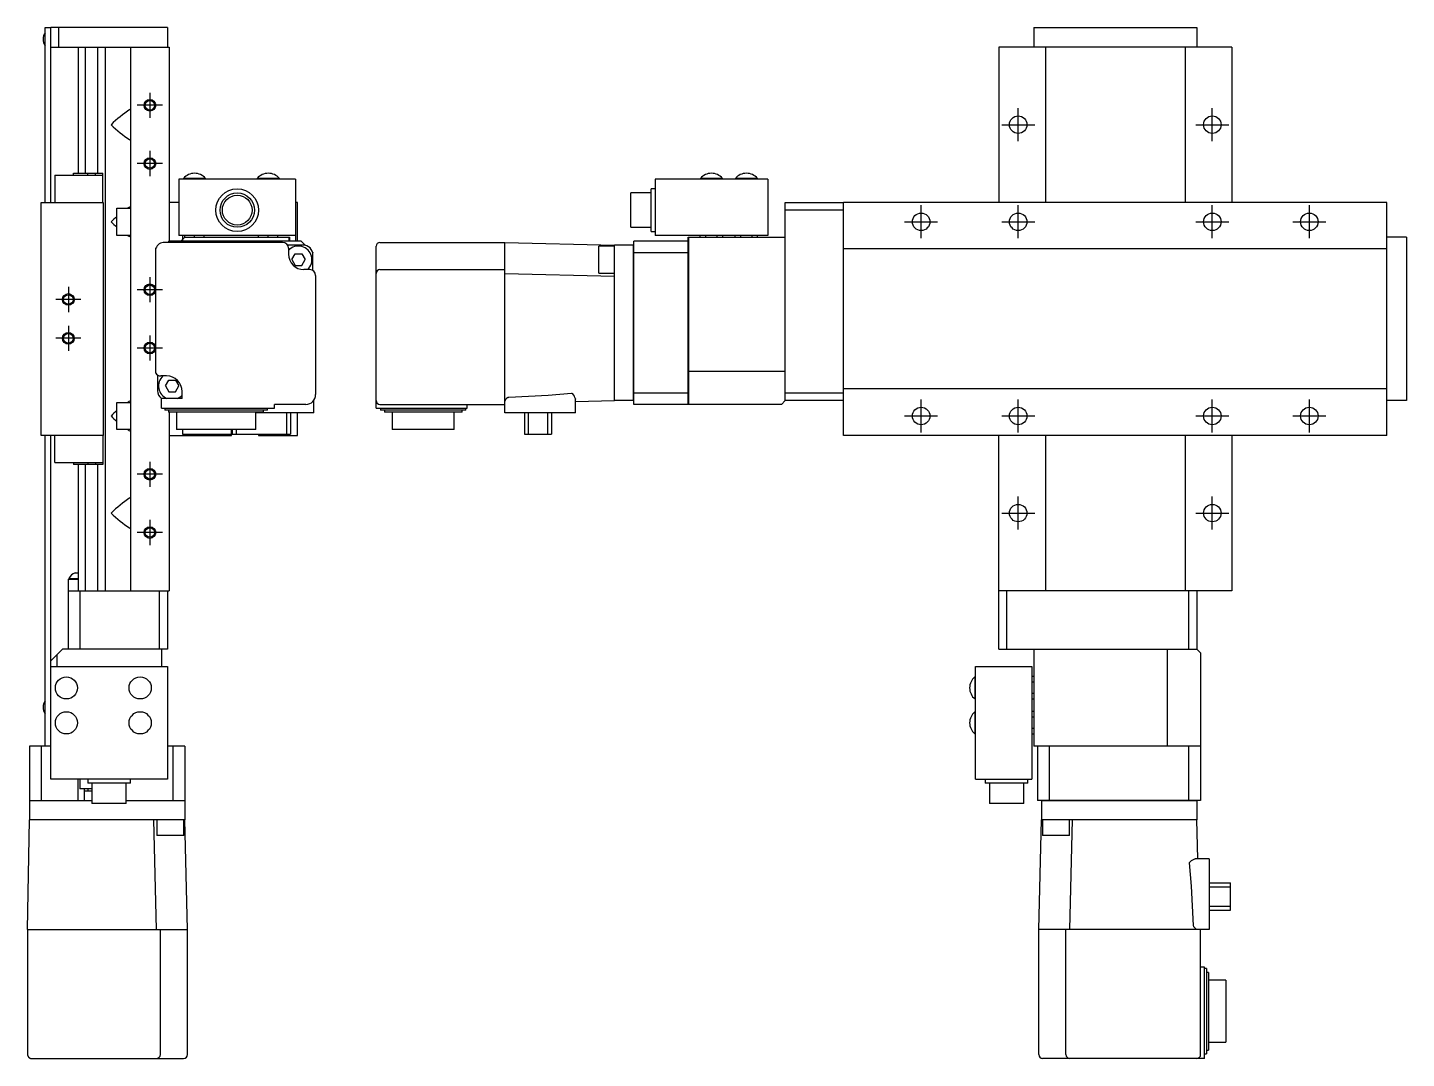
# Model space of a CAD drawing. Extents: x 0 to 723, y -8 to 457.
# Drawn here: x 368.2 to 723.3, y 100.3 to 365.7 of the extents above; entities that cross this region are included whole.
import ezdxf

# ---------------------------------------------------------------- set-up
doc = ezdxf.new("R2010")
doc.units = 0
doc.header["$LTSCALE"] = 0.5
doc.linetypes.add('CENTER', pattern=[50.8, 31.75, -6.35, 6.35, -6.35])
for name, color, linetype in [('MSM_CENTER', 1, 'CENTER'), ('MSM_CONTINUOUS', 7, 'CONTINUOUS'), ('MSM_NARROW', 5, 'CONTINUOUS')]:
    doc.layers.add(name, color=color, linetype=linetype)

msp = doc.modelspace()

# ---------------------------------------------------------------- linework, layer by layer
at = {"layer": 'MSM_CENTER'}
for p, q in [((399.68, 348.95), (399.68, 342.49)), ((402.91, 345.72), (396.45, 345.72)), ((623.34, 336.47), (623.34, 344.97)), ((673.34, 336.47), (673.34, 344.97)), ((619.09, 340.72), (627.59, 340.72)), ((669.09, 340.72), (677.59, 340.72)), ((399.68, 333.95), (399.68, 327.49)), ((402.91, 330.72), (396.45, 330.72)), ((598.34, 311.47), (598.34, 319.97)), ((623.34, 311.47), (623.34, 319.97)), ((673.34, 311.47), (673.34, 319.97)), ((698.34, 311.47), (698.34, 319.97)), ((594.09, 315.72), (602.59, 315.72)), ((619.09, 315.72), (627.59, 315.72)), ((669.09, 315.72), (677.59, 315.72)), ((694.09, 315.72), (702.59, 315.72)), ((378.68, 298.95), (378.68, 292.49)), ((399.68, 301.45), (399.68, 294.99)), ((381.91, 295.72), (375.45, 295.72)), ((402.91, 298.22), (396.45, 298.22)), ((378.68, 288.95), (378.68, 282.49)), ((381.91, 285.72), (375.45, 285.72)), ((399.68, 286.45), (399.68, 279.99)), ((402.91, 283.22), (396.45, 283.22)), ((598.34, 261.47), (598.34, 269.97)), ((623.34, 261.47), (623.34, 269.97)), ((673.34, 261.47), (673.34, 269.97)), ((698.34, 261.47), (698.34, 269.97)), ((594.09, 265.72), (602.59, 265.72)), ((619.09, 265.72), (627.59, 265.72)), ((669.09, 265.72), (677.59, 265.72)), ((694.09, 265.72), (702.59, 265.72)), ((399.68, 253.95), (399.68, 247.49)), ((402.91, 250.72), (396.45, 250.72)), ((623.34, 236.47), (623.34, 244.97)), ((673.34, 236.47), (673.34, 244.97)), ((399.68, 238.95), (399.68, 232.49)), ((619.09, 240.72), (627.59, 240.72)), ((669.09, 240.72), (677.59, 240.72)), ((402.91, 235.72), (396.45, 235.72))]:
    msp.add_line(p, q, dxfattribs=at)
at = {"layer": 'MSM_CONTINUOUS'}
for p, q in [((372.68, 320.72), (372.68, 365.72)), ((372.68, 365.72), (374.08, 365.72)), ((374.18, 365.62), (374.08, 365.72)), ((404.18, 365.72), (374.18, 365.72)), ((374.18, 320.72), (374.18, 365.72)), ((376.18, 365.72), (376.18, 360.72)), ((404.18, 365.72), (404.18, 360.72)), ((627.34, 365.72), (627.34, 360.72)), ((627.34, 365.72), (669.34, 365.72)), ((669.34, 365.72), (669.34, 360.72)), ((374.18, 360.72), (404.68, 360.72)), ((381.18, 360.72), (381.18, 328.22)), ((383.14, 328.22), (383.14, 360.72)), ((386.22, 360.72), (386.22, 328.22)), ((388.18, 360.72), (388.18, 220.72)), ((394.68, 360.72), (394.68, 220.72)), ((404.68, 360.72), (404.68, 310.72)), ((618.34, 360.72), (618.34, 320.72)), ((678.34, 360.72), (618.34, 360.72)), ((630.34, 360.72), (630.34, 320.72)), ((666.34, 360.72), (666.34, 320.72)), ((678.34, 360.72), (678.34, 320.72)), ((394.68, 344.46), (394.55, 344.62)), ((394.68, 336.98), (394.55, 336.82)), ((375.18, 327.72), (387.58, 327.72)), ((375.18, 327.72), (375.18, 320.72)), ((379.98, 328.22), (387.58, 328.22)), ((379.98, 327.72), (379.98, 328.22)), ((383.66, 327.72), (383.66, 328.22)), ((385.71, 327.72), (385.71, 328.22)), ((387.58, 320.72), (387.58, 328.22)), ((414.03, 326.88), (408.33, 326.88)), ((408.33, 326.88), (408.33, 326.72)), ((414.03, 326.72), (414.03, 326.88)), ((433.03, 326.88), (427.33, 326.88)), ((427.33, 326.88), (427.33, 326.72)), ((433.03, 326.72), (433.03, 326.88)), ((547.19, 326.88), (541.49, 326.88)), ((541.49, 326.88), (541.49, 326.72)), ((547.19, 326.72), (547.19, 326.88)), ((556.19, 326.88), (550.49, 326.88)), ((550.49, 326.88), (550.49, 326.72)), ((556.19, 326.72), (556.19, 326.88)), ((407.18, 326.72), (407.18, 312.22)), ((437.18, 326.72), (407.18, 326.72)), ((437.18, 326.72), (437.18, 310.72)), ((529.84, 324.22), (528.84, 324.22)), ((528.84, 313.22), (528.84, 324.22)), ((529.84, 326.72), (529.84, 312.22)), ((558.84, 326.72), (529.84, 326.72)), ((558.84, 326.72), (558.84, 312.22)), ((371.68, 320.72), (387.68, 320.72)), ((371.68, 260.72), (371.68, 320.72)), ((387.68, 320.72), (387.68, 260.72)), ((407.18, 320.72), (404.68, 320.72)), ((437.68, 320.72), (437.18, 320.72)), ((437.68, 310.72), (437.68, 320.72)), ((528.84, 323.15), (523.54, 323.15)), ((523.54, 314.3), (523.54, 323.15)), ((563.34, 320.72), (578.24, 320.72)), ((563.34, 269.72), (563.34, 320.72)), ((578.34, 320.62), (578.24, 320.72)), ((718.34, 320.72), (578.34, 320.72)), ((578.34, 260.72), (578.34, 320.72)), ((718.34, 260.72), (718.34, 320.72)), ((391.18, 319.22), (394.68, 319.22)), ((391.18, 312.22), (391.18, 319.22)), ((394.68, 319.46), (394.55, 319.62)), ((578.34, 318.72), (563.34, 318.72)), ((523.54, 314.3), (528.84, 314.3)), ((528.84, 313.22), (529.84, 313.22)), ((394.68, 312.22), (391.18, 312.22)), ((394.68, 311.98), (394.55, 311.82)), ((433.88, 310.42), (403.48, 310.42)), ((404.38, 310.42), (404.68, 310.72)), ((438.68, 310.72), (404.68, 310.72)), ((437.18, 312.22), (407.18, 312.22)), ((408.68, 311.72), (407.68, 310.72)), ((408.18, 310.72), (408.18, 312.22)), ((408.68, 311.72), (408.68, 312.22)), ((408.68, 311.72), (435.68, 311.72)), ((411.18, 311.72), (411.18, 312.22)), ((413.68, 311.72), (413.68, 312.22)), ((414.18, 310.72), (414.18, 310.42)), ((422.18, 310.42), (422.18, 310.72)), ((427.68, 311.72), (427.68, 312.22)), ((430.18, 311.72), (430.18, 312.22)), ((432.68, 311.72), (432.68, 312.22)), ((439.18, 309.72), (435.15, 309.72)), ((435.58, 310.72), (435.58, 311.72)), ((435.68, 311.72), (435.68, 310.72)), ((439.74, 309.66), (438.68, 310.72)), ((457.94, 267.72), (457.94, 309.42)), ((458.94, 310.42), (491.14, 310.42)), ((491.14, 310.42), (519.34, 309.72)), ((491.14, 266.52), (491.14, 310.42)), ((515.34, 302.48), (515.34, 309.48)), ((519.34, 309.48), (515.34, 309.48)), ((524.24, 309.72), (519.34, 309.72)), ((519.34, 269.72), (519.34, 309.72)), ((524.24, 309.72), (524.34, 309.62)), ((524.24, 269.72), (524.24, 309.72)), ((538.34, 310.72), (524.34, 310.72)), ((524.34, 268.72), (524.34, 310.72)), ((558.84, 312.22), (529.84, 312.22)), ((538.34, 311.72), (563.34, 311.72)), ((538.34, 268.72), (538.34, 311.72)), ((538.44, 311.72), (538.44, 268.72)), ((541.46, 311.72), (541.46, 312.22)), ((542.9, 311.72), (542.9, 312.22)), ((545.79, 311.72), (545.79, 312.22)), ((547.23, 311.72), (547.23, 312.22)), ((550.46, 311.72), (550.46, 312.22)), ((551.9, 311.72), (551.9, 312.22)), ((554.79, 311.72), (554.79, 312.22)), ((556.23, 311.72), (556.23, 312.22)), ((723.34, 311.72), (718.34, 311.72)), ((723.34, 311.72), (723.34, 269.72)), ((401.18, 276.77), (401.18, 308.9)), ((435.38, 308.92), (435.38, 307.42)), ((436.21, 305.98), (437.08, 307.48)), ((436.21, 305.98), (437.08, 304.48)), ((437.08, 307.48), (438.81, 307.48)), ((438.81, 307.48), (439.68, 305.98)), ((438.81, 304.48), (439.68, 305.98)), ((441.62, 307.79), (441.68, 307.72)), ((441.68, 303.19), (441.68, 307.22)), ((538.34, 307.72), (524.34, 307.72)), ((718.34, 308.72), (578.34, 308.72)), ((437.08, 304.48), (438.81, 304.48)), ((440.88, 303.42), (439.38, 303.42)), ((442.38, 301.92), (442.38, 271.22)), ((458.94, 303.42), (491.14, 303.42)), ((491.14, 302.42), (519.34, 301.72)), ((515.34, 302.48), (519.34, 302.48)), ((538.34, 277.26), (538.44, 277.22)), ((538.44, 277.22), (563.34, 277.22)), ((401.68, 276.25), (401.68, 272.22)), ((403.98, 276.02), (402.48, 276.02)), ((403.68, 273.46), (404.55, 274.96)), ((404.55, 274.96), (406.28, 274.96)), ((406.28, 274.96), (407.15, 273.46)), ((401.68, 271.72), (401.74, 271.66)), ((402.68, 267.72), (402.68, 270.22)), ((407.98, 270.22), (402.68, 270.22)), ((403.68, 273.46), (404.55, 271.96)), ((404.55, 271.96), (406.28, 271.96)), ((406.28, 271.96), (407.15, 273.46)), ((407.98, 270.22), (407.98, 272.02)), ((491.85, 270.47), (491.94, 270.51)), ((491.94, 270.51), (492.05, 270.54)), ((492.05, 270.54), (492.14, 270.55)), ((492.14, 270.55), (502.27, 271.1)), ((502.27, 271.1), (505.28, 271.31)), ((505.28, 271.31), (508.29, 271.58)), ((508.29, 271.58), (508.4, 271.57)), ((508.4, 271.57), (508.5, 271.52)), ((508.5, 271.52), (508.59, 271.44)), ((509.29, 270.16), (509.29, 270.06)), ((509.29, 266.52), (509.29, 270.06)), ((524.34, 271.72), (538.34, 271.72)), ((563.34, 271.72), (578.34, 271.72)), ((718.34, 272.72), (578.34, 272.72)), ((391.18, 262.22), (391.18, 269.22)), ((391.18, 269.22), (394.68, 269.22)), ((394.68, 269.46), (394.55, 269.62)), ((402.68, 267.72), (431.78, 267.72)), ((403.51, 267.72), (403.51, 267.22)), ((429.94, 267.22), (403.51, 267.22)), ((404.51, 267.22), (404.51, 266.72)), ((428.94, 266.72), (404.51, 266.72)), ((404.68, 266.72), (404.68, 220.72)), ((406.51, 266.72), (406.51, 262.22)), ((426.94, 262.22), (426.94, 266.72)), ((441.88, 266.52), (426.94, 266.52)), ((428.94, 266.72), (428.94, 267.22)), ((429.94, 267.22), (429.94, 267.72)), ((431.78, 267.72), (431.78, 268.72)), ((439.88, 268.72), (431.78, 268.72)), ((434.88, 266.52), (434.88, 261.02)), ((435.88, 266.52), (435.88, 261.02)), ((437.68, 260.72), (437.68, 266.52)), ((441.88, 266.52), (441.88, 269.72)), ((457.94, 267.72), (481.44, 267.72)), ((458.94, 268.72), (491.14, 268.72)), ((459.09, 267.72), (459.09, 267.22)), ((481.08, 267.22), (459.09, 267.22)), ((460.09, 267.22), (460.09, 266.72)), ((480.08, 266.72), (460.09, 266.72)), ((462.09, 266.72), (462.09, 262.22)), ((478.08, 262.22), (478.08, 266.72)), ((480.08, 266.72), (480.08, 267.22)), ((481.08, 267.22), (481.08, 267.72)), ((481.44, 267.72), (481.44, 268.72)), ((491.14, 269.51), (491.16, 269.62)), ((509.29, 266.52), (491.14, 266.52)), ((491.16, 269.62), (491.19, 269.73)), ((496.14, 266.52), (496.14, 261.02)), ((497.14, 266.52), (497.14, 261.02)), ((502.14, 266.52), (502.14, 261.02)), ((503.14, 266.52), (503.14, 261.02)), ((509.29, 269.47), (519.34, 269.72)), ((524.24, 269.72), (519.34, 269.72)), ((524.34, 269.82), (524.24, 269.72)), ((538.34, 268.72), (524.34, 268.72)), ((538.44, 268.72), (538.34, 268.82)), ((562.34, 268.72), (538.44, 268.72)), ((563.34, 269.72), (562.34, 268.72)), ((578.24, 269.72), (563.34, 269.72)), ((578.24, 269.72), (578.34, 269.82)), ((723.34, 269.72), (718.34, 269.72)), ((387.68, 260.72), (371.68, 260.72)), ((372.68, 180.72), (372.68, 260.72)), ((374.18, 172.22), (374.18, 260.72)), ((375.18, 253.72), (375.18, 260.72)), ((387.58, 260.72), (387.58, 253.22)), ((394.68, 262.22), (391.18, 262.22)), ((394.68, 261.98), (394.55, 261.82)), ((404.68, 260.72), (420.68, 260.72)), ((426.94, 262.22), (406.51, 262.22)), ((408.18, 260.92), (408.18, 262.22)), ((420.58, 260.92), (408.18, 260.92)), ((420.58, 262.22), (420.58, 260.92)), ((420.68, 260.72), (420.68, 262.22)), ((420.88, 262.22), (420.88, 261.02)), ((420.88, 261.02), (435.88, 261.02)), ((421.88, 262.22), (421.88, 261.02)), ((427.68, 261.02), (427.68, 260.72)), ((427.68, 260.72), (437.68, 260.72)), ((478.08, 262.22), (462.09, 262.22)), ((496.14, 261.02), (503.14, 261.02)), ((718.34, 260.72), (578.34, 260.72)), ((618.34, 205.72), (618.34, 260.72)), ((630.34, 260.72), (630.34, 220.72)), ((666.34, 260.72), (666.34, 220.72)), ((678.34, 260.72), (678.34, 220.72)), ((375.18, 253.72), (387.58, 253.72)), ((379.98, 253.72), (379.98, 253.22)), ((387.58, 253.22), (379.98, 253.22)), ((381.18, 253.22), (381.18, 220.72)), ((383.14, 220.72), (383.14, 253.22)), ((383.66, 253.72), (383.66, 253.22)), ((385.71, 253.72), (385.71, 253.22)), ((386.22, 253.22), (386.22, 220.72)), ((394.68, 244.46), (394.55, 244.62)), ((394.68, 236.98), (394.55, 236.82)), ((378.83, 223.92), (381.18, 223.92)), ((378.83, 223.92), (378.83, 223.72)), ((380.46, 225.37), (381.18, 225.37)), ((378.68, 205.72), (378.68, 223.72)), ((378.68, 223.72), (381.18, 223.72)), ((378.68, 220.72), (404.68, 220.72)), ((381.68, 220.72), (381.68, 205.72)), ((402.18, 205.72), (402.18, 220.72)), ((404.18, 220.72), (404.18, 205.72)), ((678.34, 220.72), (618.34, 220.72)), ((620.34, 220.72), (620.34, 205.72)), ((667.34, 205.72), (667.34, 220.72)), ((669.34, 220.72), (669.34, 205.72)), ((377.18, 205.72), (374.18, 202.72)), ((375.68, 204.22), (375.68, 201.22)), ((404.18, 205.72), (377.18, 205.72)), ((402.68, 205.72), (402.68, 201.22)), ((618.34, 205.72), (669.34, 205.72)), ((627.34, 205.72), (627.34, 180.72)), ((661.84, 180.82), (661.84, 205.72)), ((669.34, 205.72), (670.34, 204.72)), ((670.34, 204.72), (670.34, 180.82)), ((374.18, 201.22), (404.18, 201.22)), ((404.18, 201.22), (404.18, 172.22)), ((612.34, 201.22), (626.84, 201.22)), ((612.34, 172.22), (612.34, 201.22)), ((626.84, 201.22), (626.84, 172.22)), ((612.34, 198.57), (612.18, 198.57)), ((612.18, 198.57), (612.18, 192.87)), ((627.34, 198.61), (626.84, 198.61)), ((627.34, 197.16), (626.84, 197.16)), ((612.18, 192.87), (612.34, 192.87)), ((627.34, 194.28), (626.84, 194.28)), ((627.34, 192.83), (626.84, 192.83)), ((612.34, 189.57), (612.18, 189.57)), ((612.18, 189.57), (612.18, 183.87)), ((627.34, 189.61), (626.84, 189.61)), ((627.34, 188.16), (626.84, 188.16)), ((627.34, 185.28), (626.84, 185.28)), ((612.18, 183.87), (612.34, 183.87)), ((627.34, 183.83), (626.84, 183.83)), ((374.18, 180.72), (368.68, 180.72)), ((368.68, 180.72), (368.68, 166.72)), ((371.68, 180.72), (371.68, 166.72)), ((374.08, 180.72), (374.18, 180.82)), ((408.68, 180.72), (404.18, 180.72)), ((405.68, 166.72), (405.68, 180.72)), ((408.68, 180.72), (408.68, 166.72)), ((627.34, 180.82), (670.34, 180.82)), ((670.34, 180.72), (627.34, 180.72)), ((628.34, 180.72), (628.34, 166.72)), ((631.34, 180.72), (631.34, 166.72)), ((661.8, 180.72), (661.84, 180.82)), ((667.34, 166.72), (667.34, 180.72)), ((670.34, 180.82), (670.24, 180.72)), ((670.34, 180.72), (670.34, 166.72)), ((404.18, 172.22), (374.18, 172.22)), ((381.18, 166.72), (381.18, 172.22)), ((381.68, 172.22), (381.68, 169.72)), ((383.68, 172.22), (383.68, 171.22)), ((394.68, 171.22), (383.68, 171.22)), ((384.76, 171.22), (384.76, 165.92)), ((393.61, 165.92), (393.61, 171.22)), ((394.68, 171.22), (394.68, 172.22)), ((612.34, 172.22), (626.84, 172.22)), ((614.84, 172.22), (614.84, 171.22)), ((625.84, 171.22), (614.84, 171.22)), ((615.92, 171.22), (615.92, 165.92)), ((624.77, 165.92), (624.77, 171.22)), ((625.84, 171.22), (625.84, 172.22)), ((384.76, 169.72), (381.68, 169.72)), ((382.79, 169.72), (382.79, 166.72)), ((382.79, 169.22), (384.76, 169.22)), ((383.68, 169.72), (383.68, 169.22)), ((368.68, 166.72), (384.76, 166.72)), ((368.68, 166.62), (368.78, 166.72)), ((384.76, 166.62), (368.68, 166.62)), ((368.68, 166.62), (368.68, 161.67)), ((393.61, 165.92), (384.76, 165.92)), ((393.61, 166.72), (408.68, 166.72)), ((408.68, 166.62), (393.61, 166.62)), ((408.58, 166.72), (408.68, 166.62)), ((408.68, 166.62), (408.68, 161.72)), ((624.77, 165.92), (615.92, 165.92)), ((670.34, 166.72), (628.34, 166.72)), ((629.34, 166.62), (629.44, 166.72)), ((629.34, 166.62), (629.34, 161.72)), ((669.34, 166.62), (629.34, 166.62)), ((669.24, 166.72), (669.34, 166.62)), ((669.34, 166.62), (669.34, 161.72)), ((368.18, 133.52), (368.68, 161.72)), ((408.68, 161.72), (368.68, 161.72)), ((401.38, 133.52), (400.68, 161.72)), ((401.44, 161.72), (401.44, 157.72)), ((408.44, 157.72), (408.44, 161.72)), ((409.38, 133.52), (408.68, 161.72)), ((628.64, 133.52), (629.34, 161.72)), ((669.34, 161.72), (629.34, 161.72)), ((629.58, 161.72), (629.58, 157.72)), ((636.58, 157.72), (636.58, 161.72)), ((636.64, 133.52), (637.34, 161.72)), ((669.59, 151.67), (669.34, 161.72)), ((408.44, 157.72), (401.44, 157.72)), ((636.58, 157.72), (629.58, 157.72)), ((667.48, 150.67), (667.49, 150.78)), ((667.75, 147.66), (667.48, 150.67)), ((667.49, 150.78), (667.55, 150.88)), ((667.55, 150.88), (667.63, 150.97)), ((668.91, 151.66), (669.01, 151.67)), ((672.54, 151.67), (669.01, 151.67)), ((672.54, 151.67), (672.54, 133.52)), ((667.97, 144.64), (667.75, 147.66)), ((668.52, 134.52), (667.97, 144.64)), ((672.54, 145.52), (678.04, 145.52)), ((672.54, 144.52), (678.04, 144.52)), ((678.04, 138.52), (678.04, 145.52)), ((672.54, 139.52), (678.04, 139.52)), ((672.54, 138.52), (678.04, 138.52)), ((368.18, 133.52), (368.18, 101.32)), ((368.18, 133.52), (409.38, 133.52)), ((402.38, 101.32), (402.38, 133.52)), ((409.38, 101.32), (409.38, 133.52)), ((628.64, 101.32), (628.64, 133.52)), ((672.54, 133.52), (628.64, 133.52)), ((635.64, 101.32), (635.64, 133.52)), ((668.53, 134.43), (668.52, 134.52)), ((668.56, 134.32), (668.53, 134.43)), ((668.6, 134.22), (668.56, 134.32)), ((669.45, 133.53), (669.34, 133.57)), ((669.56, 133.52), (669.45, 133.53)), ((670.34, 101.32), (670.34, 133.52)), ((671.34, 123.82), (670.34, 123.82)), ((671.34, 100.32), (671.34, 123.82)), ((671.84, 123.46), (671.34, 123.46)), ((671.84, 123.46), (671.84, 101.47)), ((672.34, 122.46), (671.84, 122.46)), ((672.34, 122.46), (672.34, 102.47)), ((676.84, 120.46), (672.34, 120.46)), ((676.84, 120.46), (676.84, 104.47)), ((672.34, 104.47), (676.84, 104.47)), ((368.18, 101.32), (368.18, 101.27)), ((368.18, 101.27), (368.19, 101.22)), ((368.19, 101.22), (368.19, 101.17)), ((368.19, 101.17), (368.2, 101.13)), ((368.2, 101.13), (368.21, 101.08)), ((368.21, 101.08), (368.22, 101.04)), ((368.22, 101.04), (368.23, 101)), ((368.23, 101), (368.25, 100.96)), ((368.25, 100.96), (368.26, 100.93)), ((368.26, 100.93), (368.27, 100.9)), ((368.27, 100.9), (368.29, 100.87)), ((368.29, 100.87), (368.3, 100.84)), ((368.3, 100.84), (368.32, 100.81)), ((368.32, 100.81), (368.34, 100.79)), ((368.34, 100.79), (368.35, 100.76)), ((368.35, 100.76), (368.37, 100.73)), ((368.37, 100.73), (368.39, 100.71)), ((368.39, 100.71), (368.41, 100.68)), ((368.41, 100.68), (368.43, 100.66)), ((368.43, 100.66), (368.46, 100.63)), ((368.46, 100.63), (368.48, 100.61)), ((368.48, 100.61), (368.5, 100.58)), ((368.5, 100.58), (368.53, 100.56)), ((368.53, 100.56), (368.55, 100.54)), ((368.55, 100.54), (368.58, 100.52)), ((368.58, 100.52), (368.61, 100.5)), ((368.61, 100.5), (368.63, 100.48)), ((368.63, 100.48), (368.67, 100.46)), ((368.67, 100.46), (368.7, 100.44)), ((368.7, 100.44), (368.74, 100.42)), ((368.74, 100.42), (368.78, 100.41)), ((368.78, 100.41), (368.82, 100.39)), ((368.82, 100.39), (368.86, 100.38)), ((368.86, 100.38), (368.9, 100.36)), ((368.9, 100.36), (368.94, 100.35)), ((368.94, 100.35), (368.97, 100.34)), ((368.97, 100.34), (368.99, 100.34)), ((368.99, 100.34), (369.02, 100.33)), ((369.02, 100.33), (369.05, 100.33)), ((369.05, 100.33), (369.08, 100.33)), ((369.08, 100.33), (369.11, 100.32)), ((369.11, 100.32), (369.14, 100.32)), ((369.14, 100.32), (369.17, 100.32)), ((369.17, 100.32), (369.18, 100.32)), ((369.18, 100.32), (408.38, 100.32)), ((671.34, 100.32), (629.64, 100.32)), ((671.34, 101.47), (671.84, 101.47)), ((671.84, 102.47), (672.34, 102.47))]:
    msp.add_line(p, q, dxfattribs=at)
for centre, radius in [((399.68, 345.72), 1.23), ((623.34, 340.72), 2.25), ((673.34, 340.72), 2.25), ((399.68, 330.72), 1.23), ((422.18, 318.72), 5.5), ((422.18, 318.72), 4.42), ((422.18, 318.72), 3.83), ((598.34, 315.72), 2.25), ((623.34, 315.72), 2.25), ((673.34, 315.72), 2.25), ((698.34, 315.72), 2.25), ((399.68, 298.22), 1.23), ((378.68, 295.72), 1.23), ((378.68, 285.72), 1.23), ((399.68, 283.22), 1.23), ((598.34, 265.72), 2.25), ((623.34, 265.72), 2.25), ((673.34, 265.72), 2.25), ((698.34, 265.72), 2.25), ((399.68, 250.72), 1.23), ((623.34, 240.72), 2.25), ((673.34, 240.72), 2.25), ((399.68, 235.72), 1.23), ((378.18, 195.72), 2.85), ((397.18, 195.72), 2.85), ((378.18, 186.72), 2.85), ((397.18, 186.72), 2.85)]:
    msp.add_circle(centre, radius, dxfattribs=at)
for centre, radius, start, end in [((375.18, 362.72), 3, 146.4427, 213.5573), ((411.64, 318.29), 31.38, 122.9812, 134.3908), ((411.64, 363.15), 31.38, 225.6092, 237.0188), ((411.18, 324.52), 3.7, 39.6218, 140.3782), ((430.18, 324.52), 3.7, 39.6218, 140.3782), ((544.34, 324.52), 3.7, 39.6218, 140.3782), ((553.34, 324.52), 3.7, 39.6218, 140.3782), ((411.64, 293.29), 31.38, 130.674, 134.3908), ((411.64, 293.29), 31.38, 122.9812, 124.2994), ((411.64, 338.15), 31.38, 225.6092, 229.326), ((411.64, 338.15), 31.38, 235.7006, 237.0188), ((403.48, 307.92), 2.5, 90, 156.9261), ((433.88, 308.92), 1.5, 0, 90), ((437.94, 305.98), 3.5, 312.9107, 137.0893), ((439.18, 307.22), 2.5, 0, 90), ((458.94, 309.42), 1, 90, 180), ((439.38, 307.42), 4, 180, 270), ((440.88, 301.92), 1.5, 0, 90), ((458.94, 302.42), 1, 90, 180), ((402.48, 277.52), 1.5, 209.9264, 270), ((405.42, 273.46), 3.5, 132.9107, 247.6272), ((403.98, 272.02), 4, 0, 90), ((404.18, 272.22), 2.5, 180, 233.1301), ((405.42, 273.46), 3.5, 292.3728, 317.0893), ((439.88, 271.22), 2.5, 270, 0), ((492.63, 269.11), 1.56, 120.0531, 156.7046), ((506.45, 269.45), 2.92, 13.9171, 42.8503), ((411.64, 243.29), 31.38, 130.674, 134.3908), ((411.64, 243.29), 31.38, 122.9812, 124.2994), ((458.94, 269.72), 1, 180, 270), ((411.64, 288.15), 31.38, 225.6092, 229.326), ((411.64, 288.15), 31.38, 235.7006, 237.0188), ((411.64, 218.29), 31.38, 122.9812, 134.3908), ((411.64, 263.15), 31.38, 225.6092, 237.0188), ((381.68, 222.36), 3.25, 112.061, 151.2734), ((614.54, 195.72), 3.7, 129.6218, 230.3782), ((375.18, 190.72), 3, 146.4427, 213.5573), ((614.54, 186.72), 3.7, 129.6218, 230.3782), ((669.61, 148.83), 2.92, 103.9171, 132.8503), ((669.95, 135.01), 1.56, 210.0531, 246.7047), ((401.38, 101.32), 1, 270, 0), ((408.38, 101.32), 1, 270, 0), ((629.64, 101.32), 1, 180, 270), ((636.64, 101.32), 1, 180, 270), ((669.34, 101.32), 1, 270, 0)]:
    msp.add_arc(centre, radius, start, end, dxfattribs=at)
at = {"layer": 'MSM_NARROW'}
for centre in [(399.68, 345.72), (399.68, 330.72), (399.68, 298.22), (378.68, 295.72), (378.68, 285.72), (399.68, 283.22), (399.68, 250.72), (399.68, 235.72)]:
    msp.add_circle(centre, 1.5, dxfattribs=at)

doc.saveas('drawing.dxf')
